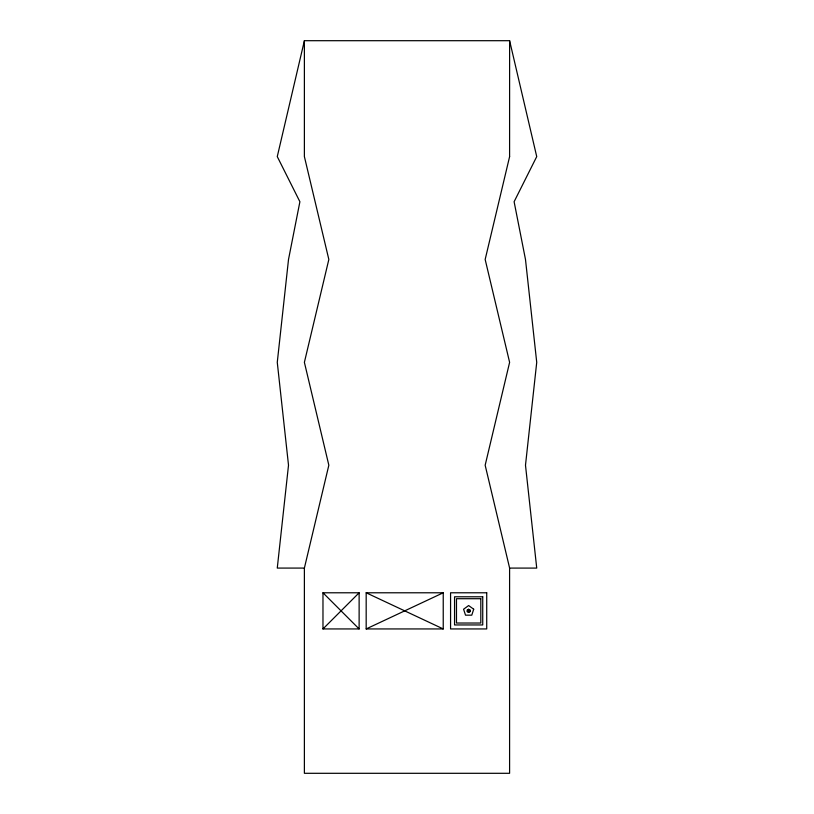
<?xml version="1.0" encoding="UTF-8"?>
<svg xmlns="http://www.w3.org/2000/svg" width="814" height="814" viewBox="0 0 814 814"><rect width="100%" height="100%" fill="white"/><g stroke="black" fill="none" stroke-linecap="round" stroke-linejoin="round"><path stroke-width="1.22" d="M304.385 40.7L277.269 156.593L299.898 201.73L288.512 259.463L277.269 362.342L288.512 465.211L277.269 568.08L304.385 568.08L328.836 465.211L304.385 362.342L328.836 259.463L304.385 156.593L304.385 40.7L509.615 40.7L536.731 156.603L514.112 201.73L525.488 259.473L536.731 362.342L525.488 465.221L536.731 568.091L509.615 568.091L485.164 465.221L509.615 362.342L485.164 259.473L509.615 156.603M322.975 628.937L359.127 592.785L322.975 592.785L322.975 628.937L359.127 628.937L359.127 592.785M467.267 610.073L468.64 609.269L470.024 610.073L470.024 611.66L468.64 612.464L467.267 611.66L467.267 610.073L470.024 611.66M467.267 611.66L470.024 610.073M366.178 628.937L443.233 592.785L443.233 628.937L366.178 628.937L366.178 592.785L443.233 592.785M366.178 592.785L443.233 628.937M322.975 592.785L359.127 628.937M509.615 40.7L509.595 156.664M509.595 568.03L509.595 773.3L304.385 773.3L304.385 568.08M468.64 609.269L468.64 612.464M473.697 609.218L471.774 615.17L465.516 615.17L463.583 609.218L468.64 605.545L473.697 609.218M486.721 592.785L450.569 592.785L450.569 628.937L486.721 628.937L486.721 592.785M482.733 596.784L454.558 596.784L454.558 624.949L482.733 624.949L482.733 596.784M480.809 598.707L456.481 598.707L456.481 623.025L480.809 623.025L480.809 598.707"/></g></svg>
